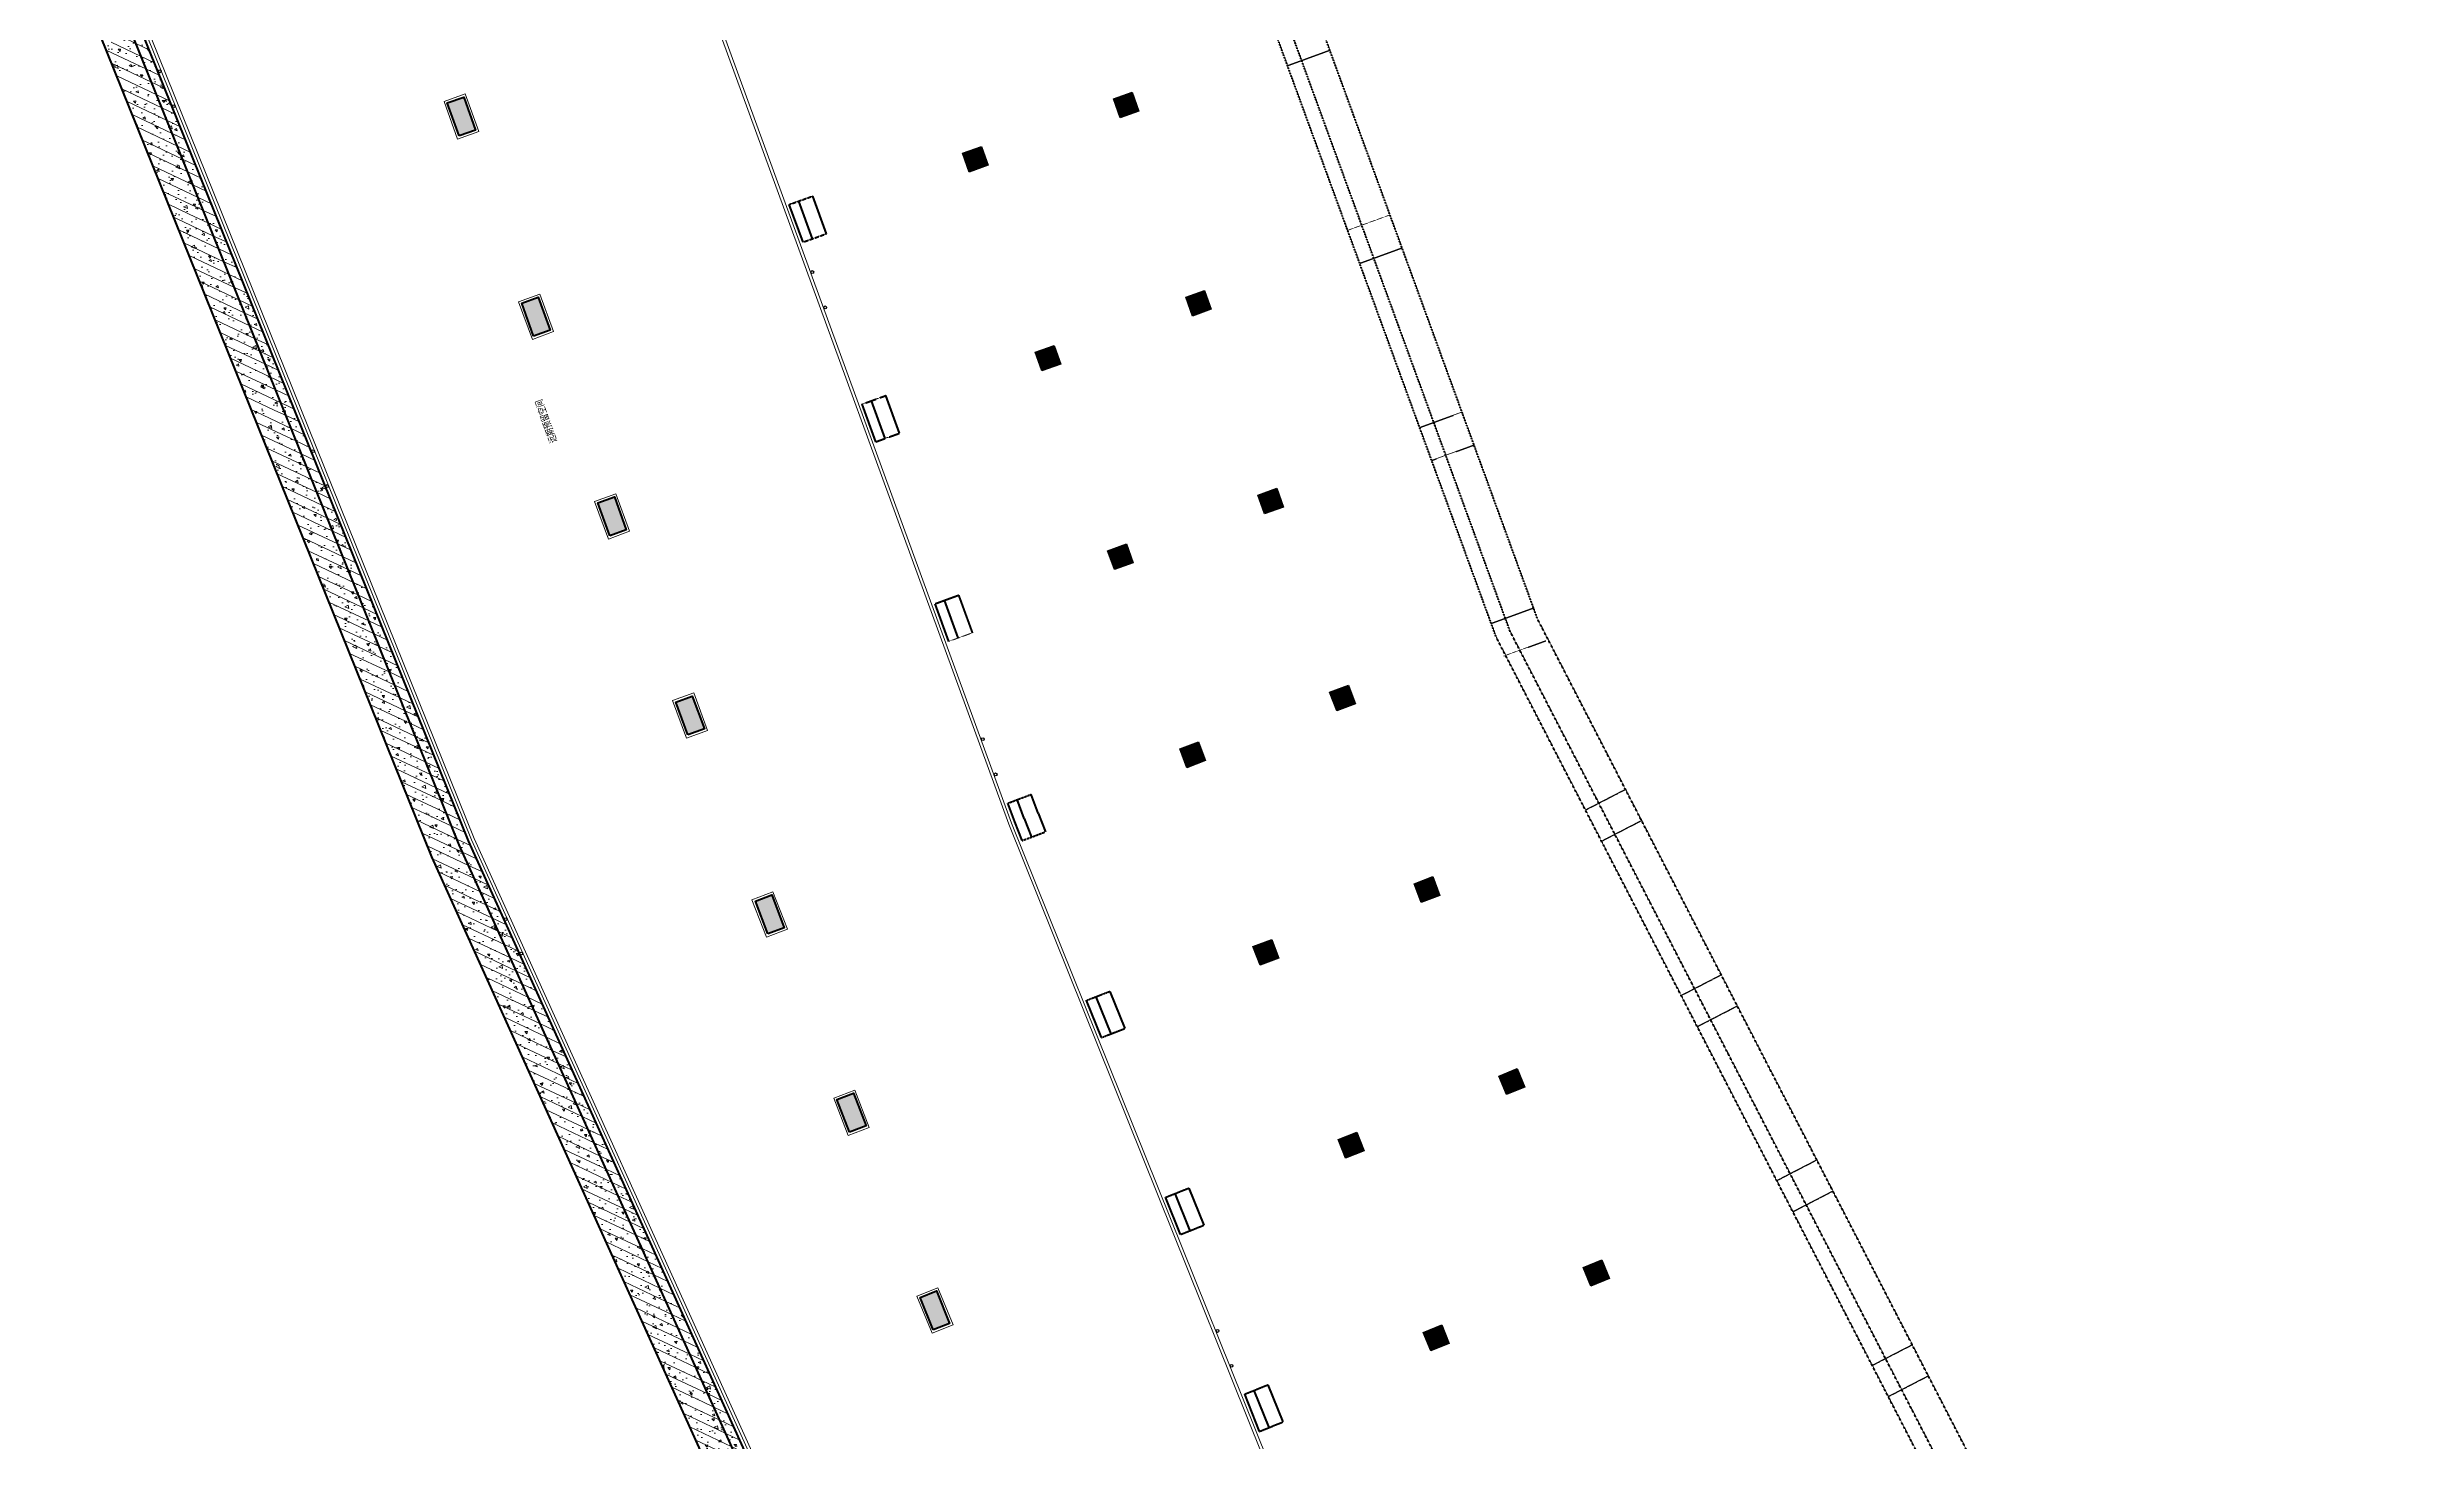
# Model space of a CAD drawing. Header units: millimetres. Extents: x 395197 to 699875, y 745 to 708816.
# Drawn here: x 504070 to 598701, y 130388 to 186077 of the extents above; entities that cross this region are included whole.
import ezdxf

# ---------------------------------------------------------------- set-up
doc = ezdxf.new("R2010")
doc.units = ezdxf.units.MM
doc.linetypes.add('DASH', pattern=[0.35, 0.25, -0.1])
for name, color, linetype, lineweight in [('COLUMN', 9, 'Continuous', 13), ('SPACE', 7, 'Continuous', 9), ('地墙', 4, 'Continuous', 40), ('填充', 252, 'Continuous', 9), ('暗梁暗柱', 4, 'Continuous', 40), ('柱边', 250, 'Continuous', 40), ('离壁墙', 185, 'Continuous', 9)]:
    doc.layers.add(name, color=color, linetype=linetype, lineweight=lineweight)
for name, color, linetype in [('gpsylk', 40, 'Continuous'), ('柱子', 2, 'Continuous'), ('站台板下梁', 4, 'Continuous')]:
    doc.layers.add(name, color=color, linetype=linetype)
doc.styles.add('_HZTXT', font='txt1.shx', dxfattribs={"width": 0.7, "bigfont": 'HZTXT.shx'})
pattern_1 = [(154.69898, (404639.6, 463868.67), (-160.26523, -339.0281), []), (159.69898, (404639.6, 463868.7), (-274.04, 1044.654), [112.5, -1237.5]), (104.69898, (404639.6, 463868.7), (-992.1017, -576.2684), [90, -990]), (210.15038, (404616.8, 463955.7), (-1266.1414, 468.3866), [95.6103, -1051.7132]), (155.8832, (404357.2, 463767.5), (-305.8676, 1590.863), [168.75, -1856.25]), (206.3346, (404331.7, 463900.1), (-1848.246, 827.413), [143.4154, -1577.5695]), (100.8832, (404357.2, 463767.5), (-1848.2464, 827.412), [135, -1485]), (130.69898, (404377.2, 463934.05), (266.7776, 1046.5322), [112.5, -1237.5]), (75.69898, (404377.2, 463934), (-1147.0922, -23.0352), [90, -990]), (181.15038, (404399.4, 464021.3), (-880.3138, 1023.4977), [95.6103, -1051.7132]), (147.19898, (404639.6, 463868.67), (-476.26587, -151.1447), [0, -978, 0, -1005, 0, -993.75]), (117.19898, (404639.6, 463868.67), (-690.0067, 172.0891), [0, -573, 0, -955.5, 0, -378.75]), (77.19898, (404752.35, 463553.75), (-238.0578, 765.2761), [0, -375, 0, -1170, 0, -1552.5]), (67.19898, (404802.9, 463412.5), (-436.239, 772.9693), [0, -487.5, 0, -777, 0, -1102.5])]

# ---------------------------------------------------------------- blocks, each defined once
blk = doc.blocks.new('_FZH')
blk.add_solid([(-0.5, -0.5), (0.5, -0.5), (-0.5, 0.5), (0.5, 0.5)])
blk = doc.blocks.new('A$C585B43BA')
at = {"layer": 'gpsylk', "linetype": 'ByBlock'}
for centre in [(197891, 10571), (199391, 10630), (181540, 9922), (183040, 9981), (161350, 8914), (162849, 9036), (161699, -11334), (163199, -11324), (181556, -11213), (183056, -11203), (136283, -12244), (137782, -12187)]:
    blk.add_circle(centre, 57, dxfattribs=at)

msp = doc.modelspace()

# ---------------------------------------------------------------- hatches: boundary and pattern name
at = {"layer": 'COLUMN'}
for points in [[(547669, 183534), (546915, 183264), (546646, 184018), (547399, 184287)], [(541647, 181367), (540894, 181097), (540624, 181851), (541377, 182120)], [(550559, 175615), (549806, 175345), (549536, 176098), (550289, 176368)], [(544546, 173423), (543793, 173153), (543523, 173906), (544276, 174176)], [(553442, 167713), (552689, 167443), (552419, 168196), (553173, 168466)], [(547441, 165490), (546688, 165220), (546418, 165973), (547171, 166243)], [(556317, 159859), (555569, 159575), (555285, 160323), (556033, 160607)], [(550332, 157590), (549584, 157306), (549300, 158053), (550048, 158337)], [(559693, 152207), (558945, 151923), (558661, 152671), (559408, 152955)], [(553256, 149698), (552508, 149414), (552224, 150162), (552972, 150446)], [(563085, 144550), (562344, 144247), (562042, 144987), (562782, 145290)], [(556662, 142004), (555919, 141707), (555622, 142450), (556365, 142747)], [(566460, 136906), (565720, 136603), (565417, 137344), (566158, 137646)], [(560063, 134311), (559323, 134008), (559020, 134748), (559760, 135051)]]:
    msp.add_hatch(color=256, dxfattribs=at).paths.add_polyline_path(points)
at = {"layer": '填充'}
h = msp.add_hatch(dxfattribs=at)
h.set_pattern_fill('钢筋混凝土', color=252, scale=150, angle=109.69898, style=0)
h.set_pattern_definition(pattern_1)
h.paths.add_polyline_path([(506333, 186187), (509146, 179214), (510277, 179617), (507464, 186590)])
h = msp.add_hatch(dxfattribs=at)
h.set_pattern_fill('钢筋混凝土', color=252, scale=150, angle=109.69898, style=0)
h.set_pattern_definition(pattern_1)
h.paths.add_polyline_path([(507841, 186724), (507464, 186590), (510277, 179617), (510655, 179752)])
h = msp.add_hatch(dxfattribs=at)
h.set_pattern_fill('钢筋混凝土', color=252, scale=150, angle=109.69898, style=0)
h.set_pattern_definition(pattern_1)
h.paths.add_polyline_path([(512345, 171286), (513475, 171692), (510277, 179617), (509146, 179214)])
h = msp.add_hatch(dxfattribs=at)
h.set_pattern_fill('钢筋混凝土', color=252, scale=150, angle=109.69898, style=0)
h.set_pattern_definition(pattern_1)
h.paths.add_polyline_path([(513475, 171692), (513852, 171827), (510655, 179752), (510277, 179617)])
h = msp.add_hatch(dxfattribs=at)
h.set_pattern_fill('钢筋混凝土', color=252, scale=150, angle=109.69898, style=0)
h.set_pattern_definition(pattern_1)
h.paths.add_polyline_path([(512345, 171286), (515558, 163323), (516686, 163733), (513475, 171692)])
h = msp.add_hatch(dxfattribs=at)
h.set_pattern_fill('钢筋混凝土', color=252, scale=150, angle=109.69898, style=0)
h.set_pattern_definition(pattern_1)
h.paths.add_polyline_path([(513852, 171827), (513475, 171692), (516686, 163733), (517062, 163870)])
h = msp.add_hatch(dxfattribs=at)
h.set_pattern_fill('钢筋混凝土', color=252, scale=150, angle=109.69898, style=0)
h.set_pattern_definition(pattern_1)
h.paths.add_polyline_path([(518777, 155343), (519904, 155759), (516686, 163733), (515558, 163323)])
h = msp.add_hatch(dxfattribs=at)
h.set_pattern_fill('钢筋混凝土', color=252, scale=150, angle=109.69898, style=0)
h.set_pattern_definition(pattern_1)
h.paths.add_polyline_path([(519904, 155759), (520279, 155897), (517062, 163870), (516686, 163733)])
h = msp.add_hatch(dxfattribs=at)
h.set_pattern_fill('钢筋混凝土', color=252, scale=150, angle=109.69898, style=0)
h.set_pattern_definition(pattern_1)
h.paths.add_polyline_path([(518777, 155343), (519420, 153750), (522283, 147425), (523408, 147850), (520523, 154223), (519904, 155759)])
h = msp.add_hatch(dxfattribs=at)
h.set_pattern_fill('钢筋混凝土', color=252, scale=150, angle=109.69898, style=0)
h.set_pattern_definition(pattern_1)
h.paths.add_polyline_path([(520891, 154380), (520279, 155897), (519904, 155759), (520523, 154223), (523408, 147850), (523783, 147991)])
h = msp.add_hatch(dxfattribs=at)
h.set_pattern_fill('钢筋混凝土', color=252, scale=150, angle=109.69898, style=0)
h.set_pattern_definition(pattern_1)
h.paths.add_polyline_path([(523408, 147850), (522283, 147425), (525860, 139523), (526981, 139957)])
h = msp.add_hatch(dxfattribs=at)
h.set_pattern_fill('钢筋混凝土', color=252, scale=150, angle=109.69898, style=0)
h.set_pattern_definition(pattern_1)
h.paths.add_polyline_path([(526981, 139957), (527355, 140102), (523783, 147991), (523408, 147850)])
h = msp.add_hatch(dxfattribs=at)
h.set_pattern_fill('钢筋混凝土', color=252, scale=150, angle=109.69898, style=0)
h.set_pattern_definition(pattern_1)
h.paths.add_polyline_path([(527355, 140102), (526981, 139957), (530552, 132069), (530924, 132217)])
h = msp.add_hatch(dxfattribs=at)
h.set_pattern_fill('钢筋混凝土', color=252, scale=150, angle=109.69898, style=0)
h.set_pattern_definition(pattern_1)
h.paths.add_polyline_path([(525860, 139523), (529435, 131626), (530552, 132069), (526981, 139957)])
h = msp.add_hatch(dxfattribs=at)
h.set_pattern_fill('钢筋混凝土', color=252, scale=150, angle=109.69898, style=0)
h.set_pattern_definition(pattern_1)
h.paths.add_polyline_path([(533007, 123735), (534120, 124188), (530552, 132069), (529435, 131626)])
h = msp.add_hatch(dxfattribs=at)
h.set_pattern_fill('钢筋混凝土', color=252, scale=150, angle=109.69898, style=0)
h.set_pattern_definition(pattern_1)
h.paths.add_polyline_path([(534120, 124188), (534491, 124339), (530924, 132217), (530552, 132069)])

# ---------------------------------------------------------------- linework, layer by layer
at = {"layer": 'COLUMN', "elevation": 0}
for points in [[(520451, 182412), (519914, 183919), (520762, 184221), (521299, 182714)], [(523442, 174411), (522890, 175913), (523734, 176224), (524287, 174722)], [(526476, 166440), (525929, 167943), (526775, 168251), (527321, 166747)], [(529595, 158483), (529040, 159984), (529885, 160296), (530439, 158795)], [(532790, 150537), (532212, 152029), (533052, 152354), (533629, 150862)], [(536057, 142613), (535479, 144105), (536318, 144430), (536896, 142938)], [(539413, 134713), (538803, 136193), (539636, 136536), (540245, 135056)]]:
    msp.add_lwpolyline(points, close=True, dxfattribs=at)
at = {"layer": '地墙', "linetype": 'DASH', "ltscale": 0.01}
for p, q in [((563594, 163238, 0), (546786, 209262, 0)), ((561942, 162514, 0), (545093, 208650, 0)), ((562493, 162755, 0), (545658, 208854, 0)), ((598701, 95243, 0), (563594, 163238, 0)), ((596224, 96116, 0), (561942, 162514, 0)), ((597050, 95825, 0), (562493, 162755, 0))]:
    msp.add_line(p, q, dxfattribs=at)
at = {"layer": '地墙', "ltscale": 5}
for p, q in [((520523, 154223, 0), (505192, 192222, 0)), ((520891, 154380, 0), (505566, 192364, 0)), ((519420, 153750, 0), (504070, 191796, 0)), ((534253, 178299, 0), (533704, 179802, 0)), ((534629, 178434, 0), (534081, 179937, 0)), ((535194, 178636, 0), (534646, 180139, 0)), ((537163, 170324, 0), (536615, 171827, 0)), ((537539, 170460, 0), (536991, 171963, 0)), ((538103, 170665, 0), (537555, 172168, 0)), ((540073, 162351, 0), (539524, 163854, 0)), ((540448, 162489, 0), (539900, 163992, 0)), ((543639, 155495, 0), (543367, 156241, 0)), ((542705, 155137, 0), (542431, 155888, 0)), ((543079, 155280, 0), (542806, 156029, 0)), ((543079, 155280, 0), (543378, 154535, 0)), ((543639, 155495, 0), (543940, 154747, 0)), ((565717, 55358, 0), (520891, 154380, 0)), ((564232, 54759, 0), (519420, 153750, 0)), ((565346, 55208, 0), (520523, 154223, 0)), ((545943, 148156, 0), (546540, 146671, 0)), ((546502, 148372, 0), (547099, 146888, 0)), ((549103, 140294, 0), (549700, 138809, 0)), ((549661, 140515, 0), (550258, 139031, 0)), ((552819, 132659, 0), (553416, 131174, 0)), ((552264, 132433, 0), (552860, 130948, 0))]:
    msp.add_line(p, q, dxfattribs=at)
at = {"layer": '地墙', "elevation": 0}
for points in [[(543004, 154394), (542705, 155137)], [(546167, 146527), (545570, 148011)], [(549328, 138662), (548732, 140146)], [(552490, 130797), (551893, 132282)]]:
    msp.add_lwpolyline(points, dxfattribs=at)
at = {"layer": '暗梁暗柱', "linetype": 'DASH', "ltscale": 1.5}
for p, q in [((533704, 179802, 0), (534646, 180139, 0)), ((534253, 178299, 0), (535194, 178636, 0)), ((536615, 171827, 0), (537555, 172168, 0)), ((537163, 170324, 0), (538103, 170665, 0)), ((542431, 155887, 0), (543367, 156241, 0)), ((543003, 154393, 0), (543940, 154747, 0)), ((545570, 148011, 0), (546502, 148372, 0)), ((546166, 146526, 0), (547099, 146888, 0)), ((548732, 140146, 0), (549661, 140515, 0)), ((549328, 138662, 0), (550258, 139031, 0)), ((551893, 132282, 0), (552819, 132659, 0)), ((552490, 130797, 0), (553416, 131174, 0))]:
    msp.add_line(p, q, dxfattribs=at)
at = {"layer": '暗梁暗柱', "linetype": 'DASH', "ltscale": 1.5, "elevation": 0}
msp.add_lwpolyline([(539524, 163854), (540463, 164197), (541012, 162694), (540073, 162351)], dxfattribs=at)
at = {"layer": '柱子', "color": 7, "ltscale": 5, "elevation": 0}
for points in [[(547669, 183534), (546915, 183264), (546646, 184018), (547399, 184287), (547669, 183534)], [(541647, 181367), (540894, 181097), (540624, 181851), (541377, 182120), (541647, 181367)], [(550559, 175615), (549806, 175345), (549536, 176098), (550289, 176368), (550559, 175615)], [(544546, 173423), (543793, 173153), (543523, 173906), (544276, 174176), (544546, 173423)], [(553442, 167713), (552689, 167443), (552419, 168196), (553173, 168466), (553442, 167713)], [(547441, 165490), (546688, 165220), (546418, 165973), (547171, 166243), (547441, 165490)], [(556317, 159859), (555569, 159575), (555285, 160323), (556033, 160607), (556317, 159859)], [(550332, 157590), (549584, 157306), (549300, 158053), (550048, 158337), (550332, 157590)], [(559693, 152207), (558945, 151923), (558661, 152671), (559408, 152955), (559693, 152207)], [(553256, 149698), (552508, 149414), (552224, 150162), (552972, 150446), (553256, 149698)], [(563085, 144550), (562344, 144247), (562042, 144987), (562782, 145290), (563085, 144550)], [(556662, 142004), (555919, 141707), (555622, 142450), (556365, 142747), (556662, 142004)], [(566460, 136906), (565720, 136603), (565417, 137344), (566158, 137646), (566460, 136906)], [(560063, 134311), (559323, 134008), (559020, 134748), (559760, 135051), (560063, 134311)]]:
    msp.add_lwpolyline(points, dxfattribs=at)
at = {"layer": '柱边', "ltscale": 5, "elevation": 0}
for points in [[(520512, 182539), (520042, 183858), (520701, 184093), (521171, 182775)], [(523489, 174542), (523016, 175860), (523675, 176096), (524148, 174778)], [(526535, 166568), (526057, 167884), (526715, 168123), (527193, 166807)], [(529654, 158612), (529169, 159925), (529826, 160168), (530310, 158854)], [(532848, 150666), (532354, 151976), (533009, 152223), (533503, 150913)], [(536114, 142742), (535608, 144048), (536261, 144300), (536767, 142995)], [(539447, 134847), (538930, 136148), (539581, 136406), (540097, 135105)]]:
    msp.add_lwpolyline(points, close=True, dxfattribs=at)
at = {"layer": '离壁墙'}
for p, q in [((542472, 155047, 0), (525004, 202915, 0)), ((525117, 202956, 0), (542584, 155090, 0)), ((521011, 154431, 0), (505688, 192410, 0)), ((521121, 154478, 0), (505800, 192452, 0)), ((565838, 55406, 0), (521011, 154431, 0)), ((565950, 55451, 0), (521121, 154478, 0)), ((542472, 155047, 0), (558268, 115754, 0)), ((542584, 155090, 0), (558378, 115800, 0))]:
    msp.add_line(p, q, dxfattribs=at)
at = {"layer": '站台板下梁', "color": 2, "linetype": 'DASH', "ltscale": 1.5}
for p, q in [((553603, 185349, 0), (555294, 185967, 0)), ((556006, 178767, 0), (557697, 179385, 0)), ((556487, 177452, 0), (558178, 178070, 0)), ((558882, 170894, 0), (560573, 171511, 0)), ((559362, 169579, 0), (561053, 170196, 0)), ((561751, 163075, 0), (563442, 163693, 0)), ((562232, 161760, 0), (563922, 162378, 0)), ((565503, 155617, 0), (567103, 156443, 0)), ((566145, 154373, 0), (567745, 155199, 0)), ((569327, 148210, 0), (570927, 149036, 0)), ((569969, 146966, 0), (571569, 147792, 0)), ((573145, 140816, 0), (574744, 141642, 0)), ((573787, 139572, 0), (575386, 140398, 0)), ((576957, 133434, 0), (578556, 134260, 0)), ((577599, 132190, 0), (579198, 133016, 0))]:
    msp.add_line(p, q, dxfattribs=at)

# ---------------------------------------------------------------- block references
at = {"layer": 'COLUMN', "yscale": 700.0000000000001, "zscale": 699.9999999999998}
for p, xscale, rotation in [((520606, 183316, 0), 1399.999999999999, 109.624797969826), ((523582, 175319, 0), 1399.999999999999, 109.7419360388602), ((526625, 167345, 0), 1400, 109.9711191575428), ((529740, 159390, 0), 1400, 110.2614177431963), ((532929, 151444, 0), 1399.999999999999, 110.6854065440418), ((536187, 143521, 0), 1400.000000000001, 111.1634481576307), ((539514, 135627, 0), 1400, 111.6504622835957)]:
    msp.add_blockref('_FZH', p, dxfattribs=dict(at, xscale=xscale, rotation=rotation))
at = {"layer": '填充', "linetype": 'ByBlock', "rotation": 109.698980389513}
msp.add_blockref('A$C585B43BA', (585777, 983, 0), dxfattribs=at)

# ---------------------------------------------------------------- texts
at = {"layer": 'SPACE', "style": '_HZTXT', "width": 0.8}
msp.add_text('远期预留空间', height=280, rotation=109.69898, dxfattribs=at).set_placement((524449, 170344, 0))

doc.saveas('drawing.dxf')
